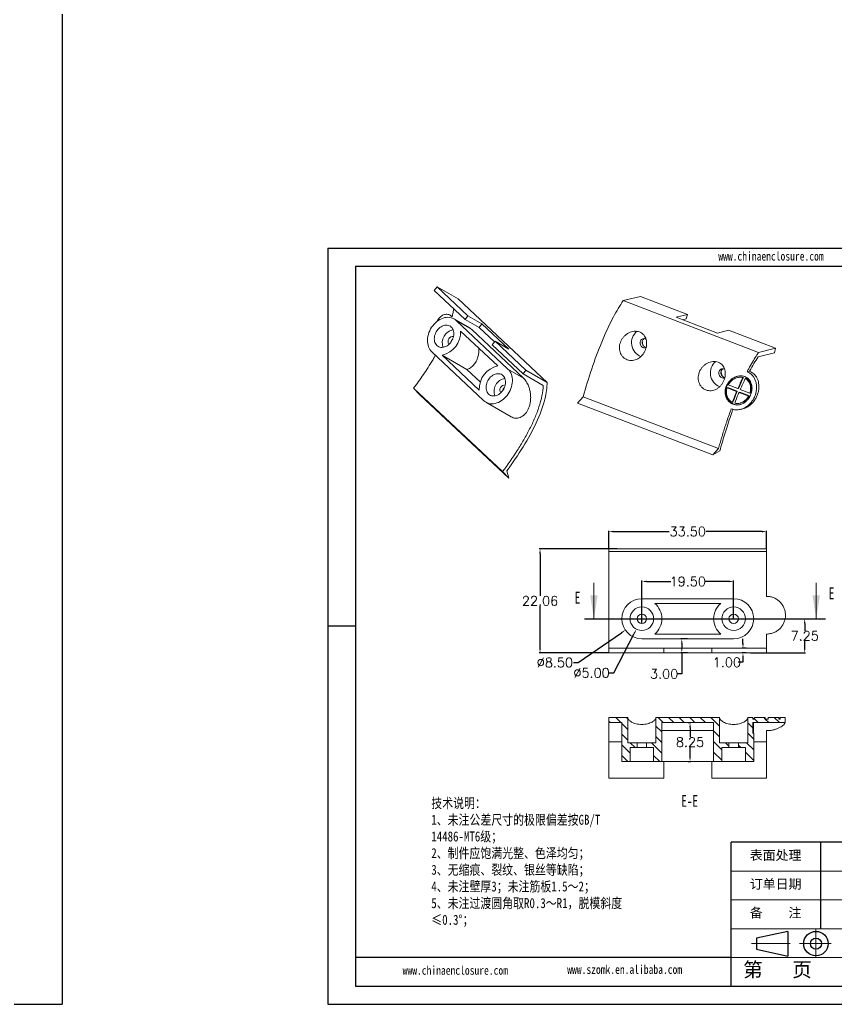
# Model space of a CAD drawing. Header units: inches. Extents: x 1328 to 2850, y 1126 to 1544.
# Drawn here: x 2557.8 to 2731.2, y 1125.7 to 1334.7 of the extents above; entities that cross this region are included whole.
import ezdxf

# ---------------------------------------------------------------- set-up
doc = ezdxf.new("R2010")
doc.units = ezdxf.units.IN
doc.header["$LTSCALE"] = 15
doc.linetypes.add('CENTER2', pattern=[28.575, 19.05, -3.175, 3.175, -3.175])
doc.linetypes.add('PHANTOM', pattern=[12.7, 6.35, -1.27, 1.27, -1.27, 1.27, -1.27])
doc.layers.add('文字', color=81, linetype='Continuous')
for name, color, linetype, lineweight in [('粗实线', 7, 'Continuous', 30), ('细实线', 3, 'Continuous', 9), ('细点划线', 2, 'CENTER2', 9)]:
    doc.layers.add(name, color=color, linetype=linetype, lineweight=lineweight)
doc.styles.add('SLDTEXTSTYLE6', font='TXT', dxfattribs={"width": 0.7})
doc.styles.get("Standard").update_dxf_attribs({"font": 'txt', "bigfont": 'gbcbig.shx'})
doc.styles.add('宋体', font='', dxfattribs={"width": 0.8, "height": 3.5})
doc.styles.get('宋体').set_extended_font_data('SimSun')
doc.dimstyles.new('2.5', dxfattribs={"dimtxt": 2, "dimasz": 1, "dimexe": 0.18, "dimexo": 0.0625, "dimgap": 0.09, "dimtad": 0, "dimtih": 1, "dimtoh": 1, "dimzin": 0, "dimdsep": 46, "dimtxsty": 'Standard', "dimcen": 1, "dimadec": 0, "dimazin": 2, "dimtfac": 1, "dimtofl": 0, "dimtmove": 0, "dimatfit": 3, "dimfxl": 1, "dimtolj": 1, "dimtzin": 0, "dimarcsym": 0})
pattern_1 = [(315, (1479.1846, 3987.9692), (1.122532, 1.122532), [])]

# ---------------------------------------------------------------- blocks, each defined once
blk = doc.blocks.new('*D154')
at = {"color": 0, "lineweight": -2}
for p, q in [((2682.93, 1222.38), (2682.93, 1226.19)), ((2683.93, 1226.01), (2695.76, 1226.01)), ((2715.43, 1226.01), (2703.6, 1226.01)), ((2716.43, 1222.38), (2716.43, 1226.19))]:
    blk.add_line(p, q, dxfattribs=at)
at = {"color": 0}
for points in [[(2683.93, 1226.18), (2683.93, 1225.84), (2682.93, 1226.01)], [(2715.43, 1226.18), (2715.43, 1225.84), (2716.43, 1226.01)]]:
    blk.add_solid(points, dxfattribs=at)
at = {"layer": 'Defpoints', "color": 0}
for p in [(2716.43, 1226.01), (2682.93, 1222.32), (2716.43, 1222.32)]:
    blk.add_point(p, dxfattribs=at)
at = {"color": 0, "insert": (2699.68, 1226.01), "char_height": 2, "attachment_point": 5}
blk.add_mtext('\\A1;33.50', dxfattribs=at)
blk = doc.blocks.new('*D155')
at = {"color": 0, "lineweight": -2}
for p, q in [((2684.7, 1222.32), (2668.13, 1222.32)), ((2668.31, 1221.32), (2668.31, 1212.38)), ((2668.31, 1201.26), (2668.31, 1210.2)), ((2682.87, 1200.26), (2668.13, 1200.26))]:
    blk.add_line(p, q, dxfattribs=at)
at = {"color": 0}
for points in [[(2668.14, 1221.32), (2668.47, 1221.32), (2668.31, 1222.32)], [(2668.14, 1201.26), (2668.47, 1201.26), (2668.31, 1200.26)]]:
    blk.add_solid(points, dxfattribs=at)
at = {"layer": 'Defpoints', "color": 0}
for p in [(2668.31, 1222.32), (2684.76, 1222.32), (2682.93, 1200.26)]:
    blk.add_point(p, dxfattribs=at)
at = {"color": 0, "insert": (2668.31, 1211.29), "char_height": 2, "attachment_point": 5}
blk.add_mtext('\\A1;22.06', dxfattribs=at)
blk = doc.blocks.new('*D160')
at = {"color": 0, "lineweight": -2}
for p, q in [((2689.93, 1207.57), (2689.93, 1215.6)), ((2690.93, 1215.42), (2696.09, 1215.42)), ((2708.43, 1215.42), (2703.27, 1215.42)), ((2709.43, 1207.57), (2709.43, 1215.6))]:
    blk.add_line(p, q, dxfattribs=at)
at = {"color": 0}
for points in [[(2690.93, 1215.59), (2690.93, 1215.26), (2689.93, 1215.42)], [(2708.43, 1215.59), (2708.43, 1215.26), (2709.43, 1215.42)]]:
    blk.add_solid(points, dxfattribs=at)
at = {"layer": 'Defpoints', "color": 0}
for p in [(2709.43, 1215.42), (2689.93, 1207.51), (2709.43, 1207.51)]:
    blk.add_point(p, dxfattribs=at)
at = {"color": 0, "insert": (2699.68, 1215.42), "char_height": 2, "attachment_point": 5}
blk.add_mtext('\\A1;19.50', dxfattribs=at)
blk = doc.blocks.new('*D161')
at = {"color": 0, "lineweight": -2}
for p, q in [((2717.06, 1207.51), (2724.7, 1207.51)), ((2724.52, 1206.51), (2724.52, 1204.97)), ((2724.52, 1201.26), (2724.52, 1202.79)), ((2713.03, 1200.26), (2724.7, 1200.26))]:
    blk.add_line(p, q, dxfattribs=at)
at = {"color": 0}
for points in [[(2724.35, 1206.51), (2724.68, 1206.51), (2724.52, 1207.51)], [(2724.35, 1201.26), (2724.68, 1201.26), (2724.52, 1200.26)]]:
    blk.add_solid(points, dxfattribs=at)
at = {"layer": 'Defpoints', "color": 0}
for p in [(2717, 1207.51), (2724.52, 1207.51), (2712.96, 1200.26)]:
    blk.add_point(p, dxfattribs=at)
at = {"color": 0, "insert": (2724.52, 1203.88), "char_height": 2, "attachment_point": 5}
blk.add_mtext('\\A1;7.25', dxfattribs=at)
blk = doc.blocks.new('*D162')
at = {"color": 0, "lineweight": -2}
for p, q in [((2711.4, 1202.26), (2711.4, 1203.26)), ((2712.08, 1201.26), (2711.22, 1201.26)), ((2712.08, 1200.26), (2711.22, 1200.26)), ((2711.4, 1198.26), (2710.4, 1198.26)), ((2711.4, 1199.26), (2711.4, 1198.26))]:
    blk.add_line(p, q, dxfattribs=at)
at = {"color": 0}
for points in [[(2711.24, 1202.26), (2711.57, 1202.26), (2711.4, 1201.26)], [(2711.24, 1199.26), (2711.57, 1199.26), (2711.4, 1200.26)]]:
    blk.add_solid(points, dxfattribs=at)
at = {"layer": 'Defpoints', "color": 0}
for p in [(2711.4, 1200.26), (2712.15, 1201.26), (2712.15, 1200.26)]:
    blk.add_point(p, dxfattribs=at)
at = {"color": 0, "insert": (2707.98, 1198.26), "char_height": 2, "attachment_point": 5}
blk.add_mtext('\\A1;1.00', dxfattribs=at)
blk = doc.blocks.new('*D167')
at = {"color": 0, "lineweight": -2}
for p, q in [((2689.93, 1206.51), (2689.93, 1208.51)), ((2688.93, 1207.51), (2690.93, 1207.51)), ((2684.01, 1196.02), (2688.33, 1204.4)), ((2683.01, 1196.02), (2684.01, 1196.02))]:
    blk.add_line(p, q, dxfattribs=at)
at = {"color": 0}
blk.add_solid([(2688.18, 1204.47), (2688.47, 1204.32), (2688.78, 1205.28)], dxfattribs=at)
at = {"layer": 'Defpoints', "color": 0}
for p in [(2691.08, 1209.73), (2688.78, 1205.28)]:
    blk.add_point(p, dxfattribs=at)
at = {"color": 0, "insert": (2679.25, 1196.02), "char_height": 2, "attachment_point": 5}
blk.add_mtext('\\A1;∅5.00', dxfattribs=at)
blk = doc.blocks.new('*D168')
at = {"color": 0, "lineweight": -2}
for p, q in [((2689.93, 1206.51), (2689.93, 1208.51)), ((2688.93, 1207.51), (2690.93, 1207.51)), ((2676.39, 1198.21), (2685.6, 1204.53)), ((2675.39, 1198.21), (2676.39, 1198.21))]:
    blk.add_line(p, q, dxfattribs=at)
at = {"color": 0}
blk.add_solid([(2685.51, 1204.67), (2685.7, 1204.4), (2686.43, 1205.1)], dxfattribs=at)
at = {"layer": 'Defpoints', "color": 0}
for p in [(2693.43, 1209.91), (2686.43, 1205.1)]:
    blk.add_point(p, dxfattribs=at)
at = {"color": 0, "insert": (2671.47, 1198.21), "char_height": 2, "attachment_point": 5}
blk.add_mtext('\\A1;∅8.50', dxfattribs=at)
blk = doc.blocks.new('*D169')
at = {"color": 0, "lineweight": -2}
for p, q in [((2699.62, 1203.26), (2698.24, 1203.26)), ((2698.42, 1202.26), (2698.42, 1201.26)), ((2699.62, 1200.26), (2698.24, 1200.26)), ((2698.42, 1200.26), (2698.42, 1195.79)), ((2698.42, 1195.79), (2697.42, 1195.79))]:
    blk.add_line(p, q, dxfattribs=at)
at = {"color": 0}
for points in [[(2698.25, 1202.26), (2698.58, 1202.26), (2698.42, 1203.26)], [(2698.25, 1201.26), (2698.58, 1201.26), (2698.42, 1200.26)]]:
    blk.add_solid(points, dxfattribs=at)
at = {"layer": 'Defpoints', "color": 0}
for p in [(2699.68, 1203.26), (2698.42, 1200.26), (2699.68, 1200.26)]:
    blk.add_point(p, dxfattribs=at)
at = {"color": 0, "insert": (2694.66, 1195.79), "char_height": 2, "attachment_point": 5}
blk.add_mtext('\\A1;3.00', dxfattribs=at)
blk = doc.blocks.new('*D170')
at = {"color": 0, "lineweight": -2}
for p, q in [((2699.74, 1185.45), (2700.34, 1185.45)), ((2700.16, 1184.45), (2700.16, 1182.41)), ((2700.16, 1178.19), (2700.16, 1180.23)), ((2699.74, 1177.19), (2700.34, 1177.19))]:
    blk.add_line(p, q, dxfattribs=at)
at = {"color": 0}
for points in [[(2700, 1184.45), (2700.33, 1184.45), (2700.16, 1185.45)], [(2700, 1178.19), (2700.33, 1178.19), (2700.16, 1177.19)]]:
    blk.add_solid(points, dxfattribs=at)
at = {"layer": 'Defpoints', "color": 0}
for p in [(2699.68, 1185.45), (2699.68, 1177.19), (2700.16, 1177.19)]:
    blk.add_point(p, dxfattribs=at)
at = {"color": 0, "insert": (2700.16, 1181.32), "char_height": 2, "attachment_point": 5}
blk.add_mtext('\\A1;8.25', dxfattribs=at)

msp = doc.modelspace()

# ---------------------------------------------------------------- hatches: boundary and pattern name
at = {"linetype": 'Continuous', "lineweight": 0}
h = msp.add_hatch(dxfattribs=at)
h.set_pattern_fill('ANSI31', color=4, scale=0.5, angle=-90, style=0)
h.set_pattern_definition(pattern_1)
edge = h.paths.add_edge_path(flags=0)
edge.add_line((2682.93, 1186.529), (2682.93, 1185.445))
edge.add_line((2682.93, 1185.445), (2685.68, 1185.445))
edge.add_line((2685.68, 1185.445), (2685.68, 1177.192))
edge.add_line((2685.68, 1177.192), (2687.43, 1177.192))
edge.add_line((2687.43, 1177.192), (2687.43, 1180.192))
edge.add_line((2687.43, 1180.192), (2688.93, 1180.192))
edge.add_line((2688.93, 1180.192), (2688.93, 1181.192))
edge.add_line((2688.93, 1181.192), (2686.93, 1181.192))
edge.add_line((2686.93, 1181.192), (2686.93, 1186.529))
edge.add_line((2686.93, 1186.529), (2682.93, 1186.529))
h = msp.add_hatch(dxfattribs=at)
h.set_pattern_fill('ANSI31', color=4, scale=0.5, angle=-90, style=0)
h.set_pattern_definition(pattern_1)
h.paths.add_polyline_path([(2692.43, 1177.192), (2694.18, 1177.192), (2694.18, 1185.445), (2705.18, 1185.445), (2705.18, 1177.192), (2706.93, 1177.192), (2706.93, 1180.192), (2708.43, 1180.192), (2708.43, 1181.192), (2706.43, 1181.192), (2706.43, 1186.529), (2692.93, 1186.529), (2692.93, 1181.192), (2690.93, 1181.192), (2690.93, 1180.192), (2692.43, 1180.192)], flags=0)
h = msp.add_hatch(dxfattribs=at)
h.set_pattern_fill('ANSI31', color=4, scale=0.5, angle=-90, style=0)
h.set_pattern_definition(pattern_1)
h.paths.add_polyline_path([(2711.93, 1177.192), (2713.68, 1177.192), (2713.68, 1183.192), (2713.525, 1183.192), (2713.525, 1185.445), (2720.359, 1185.445), (2720.359, 1186.529), (2719.335, 1186.529), (2719.335, 1186.204), (2719.024, 1186.204), (2719.024, 1186.529), (2716.731, 1186.529), (2716.731, 1186.204), (2716.129, 1186.204), (2716.129, 1186.529), (2713.836, 1186.529), (2713.836, 1186.204), (2713.525, 1186.204), (2713.525, 1186.529), (2712.43, 1186.529), (2712.43, 1181.192), (2710.43, 1181.192), (2710.43, 1180.192), (2711.93, 1180.192)], flags=0)

# ---------------------------------------------------------------- linework, layer by layer
for p, q in [((2566.832, 1543.694), (2566.832, 1125.657)), ((2623.252, 1286.183), (2850.282, 1286.183)), ((2623.252, 1286.183), (2623.252, 1125.657)), ((2629.127, 1282.361), (2846.46, 1282.361)), ((2629.127, 1282.361), (2629.127, 1129.479)), ((2629.127, 1205.92), (2623.252, 1205.92)), ((2623.252, 1199.974), (2623.252, 1125.657)), ((2754.731, 1160.055), (2708.866, 1160.055)), ((2708.866, 1129.479), (2708.866, 1160.055)), ((2727.977, 1141.709), (2727.977, 1160.055)), ((2708.866, 1135.594), (2629.127, 1135.594)), ((2629.127, 1129.479), (2846.46, 1129.479)), ((1975.607, 1125.657), (2566.832, 1125.657)), ((2623.252, 1125.657), (2850.282, 1125.657)), ((2623.252, 1125.657), (2728.359, 1125.657))]:
    msp.add_line(p, q)
at = {"color": 7, "linetype": 'Continuous', "lineweight": 15}
for p, q in [((2645.832, 1277.21), (2646.44, 1277.996)), ((2652.396, 1271.05), (2645.832, 1277.21)), ((2653.004, 1271.836), (2646.44, 1277.996)), ((2650.938, 1275.405), (2646.44, 1277.996)), ((2669.813, 1257.691), (2650.938, 1275.405)), ((2689.613, 1275.929), (2685.983, 1275.036)), ((2685.983, 1275.036), (2714.714, 1264.03)), ((2689.613, 1275.929), (2699.604, 1272.102)), ((2649.643, 1271.68), (2649.216, 1271.926)), ((2653.366, 1269.246), (2650.051, 1271.156)), ((2652.396, 1271.05), (2653.004, 1271.836)), ((2655.358, 1269.344), (2652.396, 1271.05)), ((2655.966, 1270.129), (2653.004, 1271.836)), ((2699.604, 1272.102), (2697.214, 1271.513)), ((2697.214, 1271.513), (2705.962, 1268.162)), ((2699.357, 1271.164), (2698.608, 1270.979)), ((2699.604, 1272.102), (2699.357, 1271.164)), ((2661.502, 1260.501), (2650.515, 1270.811)), ((2653.8, 1268.919), (2650.515, 1270.811)), ((2664.787, 1258.608), (2653.8, 1268.919)), ((2655.358, 1269.344), (2655.966, 1270.129)), ((2658.624, 1266.278), (2655.358, 1269.344)), ((2661.713, 1264.736), (2655.966, 1270.129)), ((2705.962, 1268.162), (2708.352, 1268.75)), ((2708.352, 1268.75), (2718.344, 1264.923)), ((2659.35, 1261.163), (2651.45, 1268.578)), ((2658.751, 1266.442), (2658.143, 1265.657)), ((2664.707, 1259.497), (2658.143, 1265.657)), ((2665.315, 1260.282), (2658.751, 1266.442)), ((2658.751, 1266.442), (2661.713, 1264.736)), ((2714.714, 1264.03), (2718.344, 1264.923)), ((2718.097, 1263.985), (2718.344, 1264.923)), ((2645.343, 1264.136), (2656.33, 1253.825)), ((2647.495, 1263.473), (2655.395, 1256.059)), ((2652.753, 1260.444), (2647.495, 1263.473)), ((2718.097, 1263.985), (2714.647, 1263.136)), ((2652.753, 1260.444), (2655.636, 1257.738)), ((2664.787, 1258.608), (2661.502, 1260.501)), ((2664.707, 1259.497), (2665.315, 1260.282)), ((2668.982, 1257.034), (2664.707, 1259.497)), ((2665.315, 1260.282), (2669.813, 1257.691)), ((2710.394, 1258.73), (2710.244, 1258.693)), ((2711.532, 1258.746), (2711.38, 1258.708)), ((2712.048, 1258.548), (2711.896, 1258.511)), ((2712.289, 1259.925), (2712.819, 1260.055)), ((2641.462, 1256.443), (2660.337, 1238.729)), ((2641.462, 1256.443), (2642.798, 1255.033)), ((2708.164, 1256.585), (2708.02, 1256.55)), ((2708.02, 1256.55), (2710.063, 1255.767)), ((2710.207, 1255.802), (2708.164, 1256.585)), ((2710.314, 1256.356), (2708.271, 1257.139)), ((2710.459, 1256.392), (2710.314, 1256.356)), ((2661.673, 1237.32), (2642.798, 1255.033)), ((2677.468, 1254.619), (2676.268, 1253.293)), ((2677.468, 1254.619), (2706.2, 1243.613)), ((2710.207, 1255.802), (2710.063, 1255.767)), ((2710.723, 1255.605), (2710.579, 1255.569)), ((2710.579, 1255.569), (2712.622, 1254.786)), ((2712.766, 1254.822), (2710.723, 1255.605)), ((2712.873, 1255.376), (2710.83, 1256.158)), ((2712.766, 1254.822), (2712.622, 1254.786)), ((2713.018, 1255.412), (2712.873, 1255.376)), ((2656.795, 1253.48), (2662.197, 1250.368)), ((2676.268, 1253.293), (2704.999, 1242.287)), ((2709.272, 1253.482), (2709.132, 1253.448)), ((2710.748, 1253.256), (2710.889, 1253.291)), ((2710.923, 1251.96), (2711.389, 1252.075)), ((2706.2, 1243.613), (2704.999, 1242.287)), ((2706.493, 1243.148), (2704.999, 1242.287)), ((2661.673, 1237.32), (2660.337, 1238.729)), ((2661.259, 1238.892), (2661.673, 1237.32)), ((2682.93, 1222.319), (2716.43, 1222.319)), ((2682.93, 1222.319), (2682.93, 1221.756)), ((2716.43, 1221.756), (2682.93, 1221.756)), ((2716.43, 1221.756), (2716.43, 1222.319)), ((2709.43, 1211.756), (2689.93, 1211.756)), ((2706.691, 1210.756), (2692.669, 1210.756)), ((2692.669, 1204.256), (2706.691, 1204.256)), ((2689.93, 1203.256), (2709.43, 1203.256)), ((2682.93, 1201.256), (2694.58, 1201.256)), ((2682.93, 1201.256), (2682.93, 1200.256)), ((2682.93, 1200.256), (2694.58, 1200.256)), ((2694.58, 1200.256), (2694.58, 1201.256)), ((2694.58, 1201.256), (2704.78, 1201.256)), ((2694.58, 1200.256), (2704.78, 1200.256)), ((2704.78, 1201.256), (2704.78, 1200.256)), ((2704.78, 1201.256), (2716.43, 1201.256)), ((2704.78, 1200.256), (2716.43, 1200.256)), ((2716.43, 1201.256), (2716.43, 1200.256)), ((2682.93, 1185.445), (2682.93, 1186.529)), ((2682.93, 1186.529), (2686.93, 1186.529)), ((2682.93, 1185.445), (2685.68, 1185.445)), ((2685.68, 1177.192), (2685.68, 1185.445)), ((2686.93, 1181.192), (2686.93, 1186.529)), ((2692.93, 1186.529), (2692.93, 1181.192)), ((2692.93, 1186.529), (2706.43, 1186.529)), ((2694.18, 1177.192), (2694.18, 1185.445)), ((2694.18, 1185.445), (2705.18, 1185.445)), ((2705.18, 1185.445), (2705.18, 1177.192)), ((2706.43, 1181.192), (2706.43, 1186.529)), ((2712.43, 1186.529), (2712.43, 1181.192)), ((2712.43, 1186.529), (2713.525, 1186.529)), ((2713.525, 1186.529), (2713.525, 1186.204)), ((2713.836, 1186.204), (2713.525, 1186.204)), ((2713.525, 1185.445), (2720.359, 1185.445)), ((2713.525, 1185.445), (2713.525, 1183.192)), ((2713.661, 1185.269), (2713.661, 1183.192)), ((2713.836, 1186.529), (2716.129, 1186.529)), ((2713.836, 1186.529), (2713.836, 1186.204)), ((2716.129, 1186.204), (2716.129, 1186.529)), ((2716.731, 1186.204), (2716.129, 1186.204)), ((2716.731, 1186.529), (2716.731, 1186.204)), ((2716.731, 1186.529), (2719.024, 1186.529)), ((2719.024, 1186.204), (2719.024, 1186.529)), ((2719.335, 1186.204), (2719.024, 1186.204)), ((2719.335, 1186.204), (2719.335, 1186.529)), ((2719.335, 1186.529), (2720.359, 1186.529)), ((2720.359, 1185.445), (2720.359, 1186.529)), ((2694.18, 1183.752), (2705.18, 1183.752)), ((2713.68, 1183.192), (2713.525, 1183.192)), ((2713.68, 1183.192), (2713.68, 1177.192)), ((2685.68, 1181.342), (2682.93, 1181.342)), ((2682.93, 1181.342), (2682.93, 1173.692)), ((2688.93, 1181.192), (2686.93, 1181.192)), ((2688.93, 1180.192), (2688.93, 1181.192)), ((2690.93, 1181.192), (2688.93, 1181.192)), ((2690.93, 1181.192), (2690.93, 1180.192)), ((2692.93, 1181.192), (2690.93, 1181.192)), ((2708.43, 1181.192), (2706.43, 1181.192)), ((2708.43, 1180.192), (2708.43, 1181.192)), ((2710.43, 1181.192), (2708.43, 1181.192)), ((2710.43, 1181.192), (2710.43, 1180.192)), ((2712.43, 1181.192), (2710.43, 1181.192)), ((2716.43, 1181.342), (2713.68, 1181.342)), ((2716.43, 1173.692), (2716.43, 1181.342)), ((2688.93, 1180.192), (2687.43, 1180.192)), ((2687.43, 1177.192), (2687.43, 1180.192)), ((2688.93, 1180.192), (2690.93, 1180.192)), ((2692.43, 1180.192), (2690.93, 1180.192)), ((2692.43, 1180.192), (2692.43, 1177.192)), ((2708.43, 1180.192), (2706.93, 1180.192)), ((2706.93, 1177.192), (2706.93, 1180.192)), ((2708.43, 1180.192), (2710.43, 1180.192)), ((2711.93, 1180.192), (2710.43, 1180.192)), ((2711.93, 1180.192), (2711.93, 1177.192)), ((2687.43, 1177.192), (2685.68, 1177.192)), ((2687.43, 1177.192), (2692.43, 1177.192)), ((2694.18, 1177.192), (2692.43, 1177.192)), ((2694.18, 1177.192), (2705.18, 1177.192)), ((2694.58, 1173.692), (2694.58, 1177.192)), ((2704.78, 1177.192), (2704.78, 1173.692)), ((2706.93, 1177.192), (2705.18, 1177.192)), ((2706.93, 1177.192), (2711.93, 1177.192)), ((2713.68, 1177.192), (2711.93, 1177.192)), ((2682.93, 1173.692), (2694.58, 1173.692)), ((2704.78, 1173.692), (2716.43, 1173.692))]:
    msp.add_line(p, q, dxfattribs=at)
at = {"color": 7, "linetype": 'Continuous', "lineweight": 0}
for p, q in [((2679.754, 1215.106), (2679.754, 1207.506)), ((2726.96, 1215.106), (2726.96, 1207.506))]:
    msp.add_line(p, q, dxfattribs=at)
at = {"color": 1, "linetype": 'PHANTOM', "lineweight": 30}
msp.add_line((2677.754, 1207.506), (2728.96, 1207.506), dxfattribs=at)
at = {"color": 7, "linetype": 'Continuous', "lineweight": 15, "flags": 128}
for points in [[(2650.515, 1270.811), (2650.268, 1271.016), (2649.998, 1271.186), (2649.709, 1271.32), (2649.402, 1271.417), (2649.081, 1271.477), (2648.749, 1271.497), (2648.409, 1271.479), (2648.064, 1271.423), (2647.719, 1271.328), (2647.375, 1271.197), (2647.036, 1271.029), (2646.706, 1270.827), (2646.388, 1270.593), (2646.085, 1270.329), (2645.799, 1270.037), (2645.534, 1269.721), (2645.293, 1269.383), (2645.076, 1269.027), (2644.887, 1268.655), (2644.727, 1268.273), (2644.598, 1267.882), (2644.501, 1267.488), (2644.437, 1267.094), (2644.407, 1266.703), (2644.411, 1266.319), (2644.449, 1265.947), (2644.52, 1265.59), (2644.624, 1265.25), (2644.759, 1264.932), (2644.926, 1264.639), (2645.121, 1264.372), (2645.343, 1264.136)], [(2649.45, 1269.437), (2649.262, 1269.587), (2649.052, 1269.704), (2648.825, 1269.786), (2648.583, 1269.831), (2648.332, 1269.839), (2648.074, 1269.81), (2647.813, 1269.744), (2647.555, 1269.642), (2647.302, 1269.506), (2647.059, 1269.338), (2646.83, 1269.14), (2646.619, 1268.916), (2646.428, 1268.67), (2646.26, 1268.404), (2646.119, 1268.124), (2646.007, 1267.834), (2645.925, 1267.538), (2645.874, 1267.241), (2645.856, 1266.947), (2645.87, 1266.662), (2645.917, 1266.39), (2645.996, 1266.135), (2646.105, 1265.901), (2646.243, 1265.692), (2646.408, 1265.51), (2646.596, 1265.36), (2646.806, 1265.243), (2647.033, 1265.162), (2647.275, 1265.116), (2647.526, 1265.108), (2647.784, 1265.138), (2648.045, 1265.204), (2648.303, 1265.306), (2648.556, 1265.442), (2648.799, 1265.61), (2649.028, 1265.807), (2649.239, 1266.031), (2649.43, 1266.278), (2649.598, 1266.543), (2649.739, 1266.823), (2649.851, 1267.114), (2649.933, 1267.41), (2649.984, 1267.707), (2650.002, 1268), (2649.988, 1268.285), (2649.941, 1268.557), (2649.862, 1268.813), (2649.753, 1269.047), (2649.615, 1269.256), (2649.45, 1269.437)], [(2690.799, 1266.884), (2690.689, 1266.935), (2690.512, 1266.982), (2690.331, 1266.988), (2690.155, 1266.954), (2689.991, 1266.881), (2689.845, 1266.772), (2689.724, 1266.631), (2689.632, 1266.464), (2689.573, 1266.277), (2689.55, 1266.08), (2689.564, 1265.879), (2689.613, 1265.683), (2689.696, 1265.499), (2689.81, 1265.336), (2689.95, 1265.2), (2690.11, 1265.097), (2690.283, 1265.03), (2690.463, 1265.004), (2690.643, 1265.017), (2690.814, 1265.071), (2690.829, 1265.078)], [(2656.33, 1253.825), (2656.577, 1253.621), (2656.847, 1253.451), (2657.137, 1253.317), (2657.443, 1253.219), (2657.764, 1253.16), (2658.096, 1253.139), (2658.436, 1253.157), (2658.781, 1253.214), (2659.127, 1253.308), (2659.47, 1253.44), (2659.809, 1253.608), (2660.139, 1253.809), (2660.457, 1254.043), (2660.76, 1254.308), (2661.046, 1254.599), (2661.311, 1254.916), (2661.553, 1255.254), (2661.769, 1255.61), (2661.958, 1255.981), (2662.118, 1256.364), (2662.247, 1256.754), (2662.344, 1257.149), (2662.408, 1257.543), (2662.438, 1257.934), (2662.434, 1258.317), (2662.397, 1258.69), (2662.325, 1259.047), (2662.221, 1259.386), (2662.086, 1259.704), (2661.919, 1259.998), (2661.724, 1260.264), (2661.502, 1260.501)], [(2707.523, 1260.478), (2707.414, 1260.528), (2707.236, 1260.575), (2707.055, 1260.582), (2706.879, 1260.548), (2706.715, 1260.475), (2706.569, 1260.365), (2706.448, 1260.224), (2706.356, 1260.057), (2706.298, 1259.871), (2706.274, 1259.673), (2706.288, 1259.472), (2706.337, 1259.276), (2706.42, 1259.093), (2706.534, 1258.93), (2706.674, 1258.794), (2706.834, 1258.69), (2707.008, 1258.624), (2707.188, 1258.597), (2707.367, 1258.611), (2707.538, 1258.665), (2707.553, 1258.672)], [(2660.437, 1259.126), (2660.249, 1259.276), (2660.039, 1259.393), (2659.812, 1259.475), (2659.57, 1259.52), (2659.319, 1259.528), (2659.061, 1259.499), (2658.8, 1259.433), (2658.542, 1259.331), (2658.289, 1259.195), (2658.046, 1259.027), (2657.817, 1258.829), (2657.606, 1258.605), (2657.415, 1258.359), (2657.247, 1258.093), (2657.106, 1257.813), (2656.994, 1257.523), (2656.912, 1257.227), (2656.861, 1256.93), (2656.843, 1256.637), (2656.857, 1256.351), (2656.904, 1256.079), (2656.983, 1255.824), (2657.092, 1255.59), (2657.23, 1255.381), (2657.395, 1255.199), (2657.583, 1255.049), (2657.793, 1254.932), (2658.02, 1254.851), (2658.262, 1254.805), (2658.513, 1254.797), (2658.771, 1254.827), (2659.032, 1254.893), (2659.29, 1254.995), (2659.543, 1255.131), (2659.786, 1255.299), (2660.015, 1255.496), (2660.226, 1255.72), (2660.417, 1255.967), (2660.585, 1256.232), (2660.726, 1256.512), (2660.838, 1256.803), (2660.92, 1257.099), (2660.971, 1257.396), (2660.989, 1257.689), (2660.975, 1257.974), (2660.928, 1258.246), (2660.849, 1258.502), (2660.74, 1258.736), (2660.602, 1258.945), (2660.437, 1259.126)]]:
    msp.add_lwpolyline(points, dxfattribs=at)
at = {"color": 7, "linetype": 'Continuous', "lineweight": 15}
for centre, radius in [((2689.93, 1207.506), 2.5), ((2689.93, 1207.506), 1), ((2709.43, 1207.506), 2.5), ((2709.43, 1207.506), 1)]:
    msp.add_circle(centre, radius, dxfattribs=at)
for centre, radius, start, end in [((2650.419, 1266.04), 2.877, 101.53056, 198.57869), ((2646.457, 1268.362), 4.998, 281.98614, 2.47885), ((2649.846, 1266.369), 1.073, 84.98905, 215.1202), ((2650.607, 1265.931), 1.275, 131.11476, 168.99449), ((2690.897, 1266.095), 3.147, 129.51377, 248.36412), ((2691.028, 1266.139), 1.035, 124.76187, 259.28008), ((2692.831, 1266.584), 2.816, 184.17867, 203.46604), ((2660.388, 1256.275), 4.998, 101.98614, 182.47885), ((2707.621, 1259.689), 3.147, 129.51377, 248.36412), ((2707.752, 1259.732), 1.035, 124.76187, 259.28008), ((2661.406, 1255.729), 2.877, 101.53056, 198.57869), ((2709.555, 1260.178), 2.816, 184.17867, 203.46604), ((2660.833, 1256.058), 1.073, 84.98905, 215.1202), ((2661.594, 1255.62), 1.275, 131.11476, 168.99449), ((2689.93, 1207.506), 4.25, 90, 270), ((2689.93, 1207.506), 4.25, 310.11917, 49.88083), ((2709.43, 1207.506), 4.25, 130.11917, 229.88083), ((2709.43, 1207.506), 4.25, 270, 90)]:
    msp.add_arc(centre, radius, start, end, dxfattribs=at)
for points, knots in [([(2685.983, 1275.036), (2685.267, 1274.008), (2684.568, 1272.841), (2683.024, 1269.939), (2682.192, 1268.137), (2679.904, 1262.593), (2678.567, 1258.575), (2677.468, 1254.619)], [0.05557395, 0.05557395, 0.05557395, 0.05557395, 0.25, 0.25, 0.5, 0.5, 0.97758106, 0.97758106, 0.97758106, 0.97758106]), ([(2649.628, 1271.616), (2649.703, 1271.922), (2649.844, 1272.498), (2649.933, 1273.06), (2649.974, 1273.323)], [0, 0, 0, 0, 0.5332773, 1, 1, 1, 1]), ([(2649.628, 1271.616), (2649.512, 1271.713), (2649.28, 1271.909), (2648.913, 1272.081), (2648.546, 1272.159), (2648.173, 1272.142), (2647.8, 1272.028), (2647.414, 1271.811), (2647.033, 1271.482), (2646.672, 1271.067), (2646.468, 1270.724), (2646.371, 1270.562)], [0, 0, 0, 0, 0.1034607, 0.2069583, 0.3100159, 0.4131311, 0.5239757, 0.6348631, 0.7612166, 0.887583, 1, 1, 1, 1]), ([(2653.8, 1268.919), (2653.682, 1269.026), (2653.538, 1269.157), (2653.39, 1269.227), (2653.362, 1269.239)], [0, 0, 0, 0, 0.8155473, 1, 1, 1, 1]), ([(2689.434, 1268.38), (2689.257, 1268.448), (2689.072, 1268.494), (2688.69, 1268.542), (2688.49, 1268.544), (2687.901, 1268.488), (2687.506, 1268.367), (2686.964, 1268.089), (2686.789, 1267.978), (2686.462, 1267.733), (2686.31, 1267.597), (2686.027, 1267.3), (2685.897, 1267.139), (2685.669, 1266.802), (2685.569, 1266.625), (2685.4, 1266.254), (2685.331, 1266.061), (2685.23, 1265.671), (2685.197, 1265.474), (2685.167, 1265.073), (2685.171, 1264.872), (2685.216, 1264.48), (2685.258, 1264.289), (2685.38, 1263.914), (2685.459, 1263.736), (2685.651, 1263.405), (2685.766, 1263.249), (2686.024, 1262.968), (2686.167, 1262.845), (2686.478, 1262.632), (2686.648, 1262.543), (2686.998, 1262.409), (2687.18, 1262.362), (2687.558, 1262.31), (2687.748, 1262.306), (2688.129, 1262.34), (2688.322, 1262.379), (2688.694, 1262.495), (2688.875, 1262.572), (2689.225, 1262.764), (2689.393, 1262.878), (2689.706, 1263.134), (2689.852, 1263.277), (2690.121, 1263.587), (2690.242, 1263.752), (2690.457, 1264.099), (2690.552, 1264.283), (2690.71, 1264.658), (2690.773, 1264.849), (2690.871, 1265.237), (2690.905, 1265.436), (2690.939, 1265.826), (2690.941, 1266.019), (2690.91, 1266.402), (2690.878, 1266.591), (2690.781, 1266.951), (2690.715, 1267.123), (2690.549, 1267.451), (2690.446, 1267.606), (2690.212, 1267.883), (2690.079, 1268.007), (2689.777, 1268.223), (2689.612, 1268.312), (2689.434, 1268.38)], [0, 0, 0, 0, 0.03125, 0.03125, 0.0625, 0.0625, 0.125, 0.125, 0.15625, 0.15625, 0.1875, 0.1875, 0.21875, 0.21875, 0.25, 0.25, 0.28125, 0.28125, 0.3125, 0.3125, 0.34375, 0.34375, 0.375, 0.375, 0.40625, 0.40625, 0.4375, 0.4375, 0.46875, 0.46875, 0.5, 0.5, 0.53125, 0.53125, 0.5625, 0.5625, 0.59375, 0.59375, 0.625, 0.625, 0.65625, 0.65625, 0.6875, 0.6875, 0.71875, 0.71875, 0.75, 0.75, 0.78125, 0.78125, 0.8125, 0.8125, 0.84375, 0.84375, 0.875, 0.875, 0.90625, 0.90625, 0.9375, 0.9375, 0.96875, 0.96875, 1, 1, 1, 1]), ([(2655.323, 1264.943), (2655.327, 1264.888), (2655.353, 1264.549), (2655.296, 1263.935), (2655.162, 1263.215), (2654.965, 1262.619), (2654.748, 1262.138), (2654.49, 1261.707), (2654.197, 1261.333), (2653.877, 1261.017), (2653.526, 1260.757), (2653.15, 1260.556), (2652.885, 1260.481), (2652.753, 1260.444)], [0, 0, 0, 0, 0.0261265, 0.15946304, 0.29278154, 0.38369188, 0.47491078, 0.56578167, 0.65156012, 0.73764305, 0.82338811, 0.9116981, 1, 1, 1, 1]), ([(2641.462, 1256.443), (2641.819, 1256.923), (2642.533, 1257.883), (2643.552, 1259.344), (2644.579, 1260.9), (2645.432, 1262.263), (2645.927, 1263.141), (2646.092, 1263.433)], [0, 0, 0, 0, 0.2115151, 0.4226774, 0.632701, 0.8777445, 1, 1, 1, 1]), ([(2714.211, 1263.281), (2713.671, 1262.447), (2713.141, 1261.536), (2712.512, 1260.354), (2712.4, 1260.141), (2712.289, 1259.925)], [0.10137089, 0.10137089, 0.10137089, 0.10137089, 0.25, 0.25, 0.28226687, 0.28226687, 0.28226687, 0.28226687]), ([(2714.714, 1264.03), (2714.658, 1263.949), (2714.546, 1263.787), (2714.378, 1263.537), (2714.267, 1263.367), (2714.211, 1263.281)], [0, 0, 0, 0, 0.3312233, 0.6645027, 1, 1, 1, 1]), ([(2706.158, 1261.974), (2705.981, 1262.042), (2705.796, 1262.087), (2705.414, 1262.135), (2705.215, 1262.137), (2704.625, 1262.081), (2704.23, 1261.96), (2703.688, 1261.682), (2703.513, 1261.572), (2703.186, 1261.326), (2703.034, 1261.191), (2702.752, 1260.894), (2702.622, 1260.732), (2702.393, 1260.395), (2702.294, 1260.219), (2702.124, 1259.848), (2702.055, 1259.654), (2701.954, 1259.265), (2701.921, 1259.067), (2701.891, 1258.667), (2701.895, 1258.465), (2701.94, 1258.074), (2701.982, 1257.882), (2702.104, 1257.508), (2702.183, 1257.33), (2702.375, 1256.998), (2702.49, 1256.842), (2702.749, 1256.561), (2702.891, 1256.438), (2703.202, 1256.226), (2703.372, 1256.137), (2703.722, 1256.002), (2703.904, 1255.955), (2704.282, 1255.904), (2704.472, 1255.9), (2704.853, 1255.934), (2705.046, 1255.972), (2705.419, 1256.089), (2705.599, 1256.166), (2705.95, 1256.358), (2706.118, 1256.472), (2706.43, 1256.727), (2706.576, 1256.87), (2706.846, 1257.18), (2706.966, 1257.345), (2707.181, 1257.692), (2707.276, 1257.877), (2707.434, 1258.251), (2707.498, 1258.442), (2707.595, 1258.831), (2707.629, 1259.029), (2707.663, 1259.42), (2707.665, 1259.613), (2707.635, 1259.995), (2707.602, 1260.185), (2707.505, 1260.544), (2707.44, 1260.717), (2707.273, 1261.045), (2707.171, 1261.2), (2706.936, 1261.477), (2706.803, 1261.601), (2706.501, 1261.817), (2706.336, 1261.906), (2706.158, 1261.974)], [0, 0, 0, 0, 0.03125, 0.03125, 0.0625, 0.0625, 0.125, 0.125, 0.15625, 0.15625, 0.1875, 0.1875, 0.21875, 0.21875, 0.25, 0.25, 0.28125, 0.28125, 0.3125, 0.3125, 0.34375, 0.34375, 0.375, 0.375, 0.40625, 0.40625, 0.4375, 0.4375, 0.46875, 0.46875, 0.5, 0.5, 0.53125, 0.53125, 0.5625, 0.5625, 0.59375, 0.59375, 0.625, 0.625, 0.65625, 0.65625, 0.6875, 0.6875, 0.71875, 0.71875, 0.75, 0.75, 0.78125, 0.78125, 0.8125, 0.8125, 0.84375, 0.84375, 0.875, 0.875, 0.90625, 0.90625, 0.9375, 0.9375, 0.96875, 0.96875, 1, 1, 1, 1]), ([(2662.199, 1250.373), (2662.337, 1250.301), (2662.623, 1250.154), (2663.098, 1250.067), (2663.593, 1250.085), (2664.089, 1250.222), (2664.565, 1250.471), (2665.011, 1250.83), (2665.413, 1251.293), (2665.757, 1251.853), (2666.032, 1252.503), (2666.225, 1253.232), (2666.326, 1254.029), (2666.325, 1254.873), (2666.234, 1255.588), (2666.108, 1256.151), (2665.989, 1256.564), (2665.843, 1256.968), (2665.65, 1257.408), (2665.399, 1257.865), (2665.144, 1258.222), (2664.936, 1258.463), (2664.837, 1258.56), (2664.787, 1258.608)], [0, 0, 0, 0, 0.0481259, 0.0999278, 0.1532075, 0.2054996, 0.2592282, 0.3130534, 0.3683002, 0.4248411, 0.4828249, 0.5432364, 0.6051966, 0.6694539, 0.7355443, 0.76778, 0.8000118, 0.8334562, 0.8668934, 0.912788, 0.9599473, 0.9799145, 1, 1, 1, 1]), ([(2709.272, 1253.042), (2709.096, 1253.11), (2708.931, 1253.196), (2708.621, 1253.405), (2708.475, 1253.53), (2708.216, 1253.807), (2708.102, 1253.959), (2707.905, 1254.29), (2707.823, 1254.469), (2707.697, 1254.837), (2707.652, 1255.03), (2707.601, 1255.424), (2707.594, 1255.622), (2707.617, 1256.02), (2707.648, 1256.222), (2707.744, 1256.613), (2707.809, 1256.804), (2707.973, 1257.176), (2708.071, 1257.356), (2708.295, 1257.693), (2708.421, 1257.852), (2708.7, 1258.151), (2708.852, 1258.288), (2709.172, 1258.531), (2709.342, 1258.639), (2709.883, 1258.918), (2710.264, 1259.035), (2710.853, 1259.089), (2711.046, 1259.087), (2711.423, 1259.039), (2711.61, 1258.993), (2711.96, 1258.86), (2712.123, 1258.774), (2712.425, 1258.562), (2712.562, 1258.438), (2712.802, 1258.163), (2712.907, 1258.009), (2713.08, 1257.682), (2713.149, 1257.51), (2713.255, 1257.147), (2713.29, 1256.958), (2713.327, 1256.576), (2713.329, 1256.381), (2713.299, 1255.986), (2713.269, 1255.791), (2713.176, 1255.403), (2713.114, 1255.209), (2712.96, 1254.833), (2712.869, 1254.652), (2712.658, 1254.306), (2712.537, 1254.139), (2712.273, 1253.832), (2712.13, 1253.691), (2711.821, 1253.438), (2711.654, 1253.324), (2711.309, 1253.135), (2711.131, 1253.059), (2710.762, 1252.944), (2710.571, 1252.906), (2710.006, 1252.856), (2709.625, 1252.907), (2709.272, 1253.042)], [0, 0, 0, 0, 0.03125, 0.03125, 0.0625, 0.0625, 0.09375, 0.09375, 0.125, 0.125, 0.15625, 0.15625, 0.1875, 0.1875, 0.21875, 0.21875, 0.25, 0.25, 0.28125, 0.28125, 0.3125, 0.3125, 0.34375, 0.34375, 0.375, 0.375, 0.4375, 0.4375, 0.46875, 0.46875, 0.5, 0.5, 0.53125, 0.53125, 0.5625, 0.5625, 0.59375, 0.59375, 0.625, 0.625, 0.65625, 0.65625, 0.6875, 0.6875, 0.71875, 0.71875, 0.75, 0.75, 0.78125, 0.78125, 0.8125, 0.8125, 0.84375, 0.84375, 0.875, 0.875, 0.90625, 0.90625, 0.9375, 0.9375, 1, 1, 1, 1]), ([(2709.412, 1253.077), (2709.277, 1253.137), (2709.001, 1253.26), (2708.639, 1253.535), (2708.323, 1253.872), (2708.071, 1254.262), (2707.883, 1254.7), (2707.768, 1255.171), (2707.729, 1255.668), (2707.77, 1256.179), (2707.894, 1256.693), (2708.101, 1257.196), (2708.391, 1257.676), (2708.759, 1258.113), (2709.2, 1258.496), (2709.692, 1258.792), (2710.096, 1258.972), (2710.328, 1259.015), (2710.381, 1259.025)], [0, 0, 0, 0, 0.0598504, 0.1214541, 0.1813, 0.2428455, 0.3034108, 0.365628, 0.4281846, 0.4923993, 0.5579532, 0.6252257, 0.6942449, 0.7651368, 0.8363946, 0.9098042, 0.9793056, 1, 1, 1, 1]), ([(2708.271, 1257.139), (2708.424, 1257.419), (2708.615, 1257.671), (2708.955, 1258.006), (2709.076, 1258.109), (2709.33, 1258.294), (2709.463, 1258.377), (2709.741, 1258.522), (2709.887, 1258.584), (2710.181, 1258.681), (2710.33, 1258.718), (2710.632, 1258.763), (2710.786, 1258.773), (2711.087, 1258.762), (2711.235, 1258.743), (2711.38, 1258.708)], [0, 0, 0, 0, 0.25, 0.25, 0.375, 0.375, 0.5, 0.5, 0.625, 0.625, 0.75, 0.75, 0.875, 0.875, 1, 1, 1, 1]), ([(2712.289, 1259.925), (2712.525, 1259.835), (2712.741, 1259.718), (2713.137, 1259.436), (2713.319, 1259.268), (2713.631, 1258.9), (2713.764, 1258.698), (2713.989, 1258.26), (2714.077, 1258.031), (2714.209, 1257.552), (2714.253, 1257.301), (2714.297, 1256.793), (2714.298, 1256.535), (2714.257, 1256.014), (2714.215, 1255.749), (2714.092, 1255.232), (2714.011, 1254.977), (2713.807, 1254.476), (2713.684, 1254.23), (2713.406, 1253.767), (2713.249, 1253.547), (2712.898, 1253.134), (2712.706, 1252.942), (2712.297, 1252.604), (2712.081, 1252.454), (2711.618, 1252.199), (2711.38, 1252.096), (2710.893, 1251.944), (2710.64, 1251.893), (2710.136, 1251.849), (2709.887, 1251.855), (2709.392, 1251.923), (2709.146, 1251.986), (2708.911, 1252.076)], [0, 0, 0, 0, 0.0625, 0.0625, 0.125, 0.125, 0.1875, 0.1875, 0.25, 0.25, 0.3125, 0.3125, 0.375, 0.375, 0.4375, 0.4375, 0.5, 0.5, 0.5625, 0.5625, 0.625, 0.625, 0.6875, 0.6875, 0.75, 0.75, 0.8125, 0.8125, 0.875, 0.875, 0.9375, 0.9375, 1, 1, 1, 1]), ([(2711.532, 1258.746), (2711.4, 1258.769), (2711.134, 1258.816), (2710.747, 1258.805), (2710.503, 1258.75), (2710.395, 1258.725)], [0, 0, 0, 0, 0.3584286, 0.7169892, 1, 1, 1, 1]), ([(2712.819, 1260.055), (2712.987, 1259.979), (2713.324, 1259.828), (2713.753, 1259.494), (2714.111, 1259.095), (2714.401, 1258.627), (2714.616, 1258.099), (2714.757, 1257.494), (2714.808, 1256.831), (2714.758, 1256.105), (2714.594, 1255.362), (2714.317, 1254.624), (2713.93, 1253.933), (2713.457, 1253.324), (2712.91, 1252.812), (2712.319, 1252.423), (2711.803, 1252.18), (2711.487, 1252.112), (2711.385, 1252.09)], [0, 0, 0, 0, 0.0557791, 0.1115782, 0.16714, 0.2227329, 0.2824929, 0.342276, 0.4103974, 0.4785258, 0.5516361, 0.6247297, 0.6969537, 0.7691524, 0.8371846, 0.9051992, 0.9693079, 1, 1, 1, 1]), ([(2711.896, 1258.511), (2712.024, 1258.441), (2712.141, 1258.359), (2712.356, 1258.173), (2712.455, 1258.067), (2712.629, 1257.838), (2712.704, 1257.716), (2712.832, 1257.457), (2712.885, 1257.32), (2712.966, 1257.037), (2712.995, 1256.892), (2713.031, 1256.595), (2713.037, 1256.442), (2713.023, 1255.984), (2712.97, 1255.677), (2712.873, 1255.376)], [0, 0, 0, 0, 0.125, 0.125, 0.25, 0.25, 0.375, 0.375, 0.5, 0.5, 0.625, 0.625, 0.75, 0.75, 1, 1, 1, 1]), ([(2713.018, 1255.412), (2713.116, 1255.714), (2713.17, 1256.018), (2713.185, 1256.477), (2713.179, 1256.63), (2713.145, 1256.926), (2713.116, 1257.071), (2713.036, 1257.354), (2712.983, 1257.492), (2712.856, 1257.751), (2712.782, 1257.873), (2712.61, 1258.1), (2712.511, 1258.207), (2712.294, 1258.395), (2712.176, 1258.478), (2712.048, 1258.548)], [0, 0, 0, 0, 0.25, 0.25, 0.375, 0.375, 0.5, 0.5, 0.625, 0.625, 0.75, 0.75, 0.875, 0.875, 1, 1, 1, 1]), ([(2660.337, 1238.729), (2661.442, 1240.193), (2662.483, 1241.683), (2663.939, 1243.96), (2664.407, 1244.728), (2665.293, 1246.265), (2665.713, 1247.036), (2666.498, 1248.583), (2666.863, 1249.359), (2667.529, 1250.917), (2667.83, 1251.7), (2668.346, 1253.27), (2668.557, 1254.043), (2668.864, 1255.562), (2668.96, 1256.308), (2668.982, 1257.034)], [0, 0, 0, 0, 0.25, 0.25, 0.375, 0.375, 0.5, 0.5, 0.625, 0.625, 0.75, 0.75, 0.875, 0.875, 1, 1, 1, 1]), ([(2669.813, 1257.691), (2669.812, 1256.589), (2669.64, 1255.399), (2668.924, 1252.545), (2668.289, 1250.843), (2665.931, 1245.752), (2663.742, 1242.236), (2661.259, 1238.892)], [0.05557395, 0.05557395, 0.05557395, 0.05557395, 0.25, 0.25, 0.5, 0.5, 0.97758106, 0.97758106, 0.97758106, 0.97758106]), ([(2709.132, 1253.448), (2708.877, 1253.584), (2708.654, 1253.767), (2708.373, 1254.103), (2708.29, 1254.223), (2708.146, 1254.478), (2708.084, 1254.614), (2707.985, 1254.896), (2707.948, 1255.041), (2707.898, 1255.337), (2707.884, 1255.49), (2707.882, 1255.948), (2707.928, 1256.252), (2708.02, 1256.55)], [0, 0, 0, 0, 0.25, 0.25, 0.375, 0.375, 0.5, 0.5, 0.625, 0.625, 0.75, 0.75, 1, 1, 1, 1]), ([(2710.063, 1255.767), (2710.002, 1255.62), (2709.94, 1255.473), (2709.625, 1254.71), (2709.376, 1254.083), (2709.132, 1253.448)], [0.4805955, 0.4805955, 0.4805955, 0.4805955, 0.5, 0.5, 0.58079759, 0.58079759, 0.58079759, 0.58079759]), ([(2710.579, 1255.569), (2710.518, 1255.423), (2710.456, 1255.275), (2710.141, 1254.512), (2709.892, 1253.885), (2709.648, 1253.25)], [0.4805955, 0.4805955, 0.4805955, 0.4805955, 0.5, 0.5, 0.58079759, 0.58079759, 0.58079759, 0.58079759]), ([(2712.622, 1254.786), (2712.474, 1254.51), (2712.292, 1254.26), (2711.858, 1253.815), (2711.615, 1253.63), (2711.215, 1253.417), (2711.076, 1253.357), (2710.796, 1253.264), (2710.654, 1253.23), (2710.364, 1253.189), (2710.217, 1253.182), (2709.93, 1253.196), (2709.788, 1253.216), (2709.648, 1253.25)], [0, 0, 0, 0, 0.25, 0.25, 0.5, 0.5, 0.625, 0.625, 0.75, 0.75, 0.875, 0.875, 1, 1, 1, 1]), ([(2710.887, 1253.299), (2710.93, 1253.307), (2711.11, 1253.342), (2711.416, 1253.475), (2711.793, 1253.696), (2712.144, 1253.984), (2712.454, 1254.327), (2712.654, 1254.618), (2712.748, 1254.789), (2712.766, 1254.822)], [0, 0, 0, 0, 0.0548318, 0.2295627, 0.4072728, 0.5850192, 0.7699623, 0.9549464, 1, 1, 1, 1]), ([(2710.84, 1252.977), (2710.709, 1252.953), (2710.417, 1252.9), (2709.929, 1252.919), (2709.595, 1253.021), (2709.412, 1253.077)], [0, 0, 0, 0, 0.2731047, 0.6028742, 1, 1, 1, 1]), ([(2706.493, 1243.148), (2706.65, 1243.717), (2706.965, 1244.853), (2707.474, 1246.56), (2708.04, 1248.358), (2708.64, 1250.16), (2709.085, 1251.389), (2709.293, 1251.96)], [0, 0, 0, 0, 0.1939768, 0.3876299, 0.5802389, 0.8049639, 1, 1, 1, 1]), ([(2707.996, 1249.476), (2707.98, 1249.429), (2707.839, 1249.009), (2707.576, 1248.211), (2707.217, 1247.078), (2706.867, 1245.933), (2706.526, 1244.776), (2706.309, 1244.002), (2706.2, 1243.613)], [0, 0, 0, 0, 0.02410118, 0.21511614, 0.40807978, 0.60312797, 0.80039232, 1, 1, 1, 1]), ([(2682.93, 1221.756), (2682.93, 1219.907), (2682.93, 1218.067), (2682.93, 1215.323), (2682.93, 1214.41), (2682.93, 1212.607), (2682.93, 1211.716), (2682.93, 1209.956), (2682.93, 1209.088), (2682.93, 1207.378), (2682.93, 1206.536), (2682.93, 1204.892), (2682.93, 1204.104), (2682.93, 1202.612), (2682.93, 1201.906), (2682.93, 1201.256)], [0, 0, 0, 0, 0.25, 0.25, 0.375, 0.375, 0.5, 0.5, 0.625, 0.625, 0.75, 0.75, 0.875, 0.875, 1, 1, 1, 1]), ([(2716.43, 1204.256), (2716.706, 1204.256), (2716.975, 1204.284), (2717.503, 1204.393), (2717.764, 1204.476), (2718.25, 1204.684), (2718.48, 1204.811), (2718.91, 1205.107), (2719.106, 1205.272), (2719.461, 1205.634), (2719.623, 1205.833), (2719.9, 1206.251), (2720.018, 1206.471), (2720.213, 1206.932), (2720.289, 1207.174), (2720.394, 1207.664), (2720.423, 1207.913), (2720.435, 1208.42), (2720.416, 1208.678), (2720.33, 1209.181), (2720.263, 1209.429), (2720.078, 1209.917), (2719.96, 1210.154), (2719.682, 1210.599), (2719.521, 1210.809), (2719.151, 1211.2), (2718.948, 1211.375), (2718.509, 1211.683), (2718.27, 1211.818), (2717.772, 1212.034), (2717.514, 1212.116), (2716.981, 1212.227), (2716.705, 1212.256), (2716.43, 1212.256)], [0, 0, 0, 0, 0.0625, 0.0625, 0.125, 0.125, 0.1875, 0.1875, 0.25, 0.25, 0.3125, 0.3125, 0.375, 0.375, 0.4375, 0.4375, 0.5, 0.5, 0.5625, 0.5625, 0.625, 0.625, 0.6875, 0.6875, 0.75, 0.75, 0.8125, 0.8125, 0.875, 0.875, 0.9375, 0.9375, 1, 1, 1, 1]), ([(2682.93, 1185.445), (2682.93, 1185.2), (2682.93, 1184.934), (2682.93, 1184.351), (2682.93, 1184.037), (2682.93, 1183.024), (2682.93, 1182.25), (2682.93, 1181.342)], [0, 0, 0, 0, 0.25, 0.25, 0.5, 0.5, 1, 1, 1, 1]), ([(2692.93, 1186.529), (2692.93, 1186.45), (2692.912, 1186.371), (2692.84, 1186.208), (2692.785, 1186.125), (2692.644, 1185.962), (2692.557, 1185.882), (2692.351, 1185.725), (2692.23, 1185.647), (2691.962, 1185.503), (2691.815, 1185.436), (2691.492, 1185.314), (2691.315, 1185.258), (2690.947, 1185.169), (2690.754, 1185.133), (2690.349, 1185.084), (2690.141, 1185.071), (2689.721, 1185.071), (2689.517, 1185.084), (2689.115, 1185.132), (2688.917, 1185.168), (2688.363, 1185.303), (2688.032, 1185.431), (2687.63, 1185.647), (2687.509, 1185.725), (2687.303, 1185.882), (2687.216, 1185.963), (2687.074, 1186.126), (2687.02, 1186.209), (2686.948, 1186.371), (2686.93, 1186.45), (2686.93, 1186.529)], [0, 0, 0, 0, 0.0625, 0.0625, 0.125, 0.125, 0.1875, 0.1875, 0.25, 0.25, 0.3125, 0.3125, 0.375, 0.375, 0.4375, 0.4375, 0.5, 0.5, 0.5625, 0.5625, 0.625, 0.625, 0.75, 0.75, 0.8125, 0.8125, 0.875, 0.875, 0.9375, 0.9375, 1, 1, 1, 1]), ([(2712.43, 1186.529), (2712.43, 1186.45), (2712.412, 1186.371), (2712.34, 1186.208), (2712.285, 1186.125), (2712.144, 1185.962), (2712.057, 1185.882), (2711.851, 1185.725), (2711.73, 1185.647), (2711.462, 1185.503), (2711.315, 1185.436), (2710.992, 1185.314), (2710.815, 1185.258), (2710.447, 1185.169), (2710.254, 1185.133), (2709.849, 1185.084), (2709.641, 1185.071), (2709.221, 1185.071), (2709.017, 1185.084), (2708.615, 1185.132), (2708.417, 1185.168), (2707.863, 1185.303), (2707.532, 1185.431), (2707.13, 1185.647), (2707.009, 1185.725), (2706.803, 1185.882), (2706.716, 1185.963), (2706.574, 1186.126), (2706.52, 1186.209), (2706.448, 1186.371), (2706.43, 1186.45), (2706.43, 1186.529)], [0, 0, 0, 0, 0.0625, 0.0625, 0.125, 0.125, 0.1875, 0.1875, 0.25, 0.25, 0.3125, 0.3125, 0.375, 0.375, 0.4375, 0.4375, 0.5, 0.5, 0.5625, 0.5625, 0.625, 0.625, 0.75, 0.75, 0.8125, 0.8125, 0.875, 0.875, 0.9375, 0.9375, 1, 1, 1, 1]), ([(2713.525, 1186.529), (2713.572, 1186.461), (2713.647, 1186.356), (2713.785, 1186.253), (2713.836, 1186.216)], [0, 0, 0, 0, 0.6337481, 1, 1, 1, 1]), ([(2716.43, 1183.752), (2716.675, 1183.752), (2716.916, 1183.766), (2717.388, 1183.82), (2717.622, 1183.861), (2718.066, 1183.964), (2718.277, 1184.026), (2718.677, 1184.167), (2718.865, 1184.245), (2719.383, 1184.495), (2719.673, 1184.683), (2720.006, 1184.968), (2720.101, 1185.063), (2720.257, 1185.256), (2720.317, 1185.352), (2720.359, 1185.445)], [0, 0, 0, 0, 0.125, 0.125, 0.25, 0.25, 0.375, 0.375, 0.5, 0.5, 0.75, 0.75, 0.875, 0.875, 1, 1, 1, 1]), ([(2719.024, 1186.213), (2719.081, 1186.257), (2719.216, 1186.36), (2719.291, 1186.467), (2719.335, 1186.529)], [0, 0, 0, 0, 0.42185744, 1, 1, 1, 1])]:
    msp.add_open_spline(points, degree=3, knots=knots, dxfattribs=at)
for points in [[(2712.819, 1260.055), (2713.416, 1261.184), (2714.027, 1262.219), (2714.647, 1263.136)], [(2711.38, 1258.708), (2711.017, 1257.949), (2710.661, 1257.164), (2710.314, 1256.356)], [(2711.532, 1258.746), (2711.169, 1257.991), (2710.81, 1257.202), (2710.459, 1256.392)], [(2711.896, 1258.511), (2711.533, 1257.752), (2711.177, 1256.966), (2710.83, 1256.158)], [(2710.207, 1255.802), (2709.888, 1255.046), (2709.577, 1254.272), (2709.272, 1253.482)], [(2708.911, 1252.076), (2708.596, 1251.221), (2708.291, 1250.352), (2707.996, 1249.476)], [(2716.43, 1221.756), (2716.43, 1218.52), (2716.43, 1215.272), (2716.43, 1212.256)], [(2716.43, 1204.256), (2716.43, 1203.137), (2716.43, 1202.128), (2716.43, 1201.256)], [(2713.661, 1185.269), (2713.633, 1185.298), (2713.583, 1185.357), (2713.543, 1185.416), (2713.525, 1185.445)], [(2716.43, 1183.752), (2716.43, 1183.041), (2716.43, 1182.239), (2716.43, 1181.342)]]:
    msp.add_open_spline(points, degree=3, dxfattribs=at)
at = {"color": 7, "linetype": 'Continuous', "lineweight": 0}
for points in [[(2679.754, 1207.506), (2680.554, 1212.506), (2678.954, 1212.506)], [(2726.96, 1207.506), (2727.76, 1212.506), (2726.16, 1212.506)]]:
    msp.add_solid(points, dxfattribs=at)
at = {"layer": '粗实线', "color": 7}
for p, q in [((2720.952, 1141.137), (2714.27, 1139.721)), ((2714.27, 1139.721), (2714.27, 1137.358)), ((2720.952, 1141.137), (2720.952, 1135.9)), ((2714.27, 1137.358), (2720.952, 1135.9))]:
    msp.add_line(p, q, dxfattribs=at)
for radius in [2.598, 1.182]:
    msp.add_circle((2726.899, 1138.539), radius, dxfattribs=at)
at = {"layer": '细实线', "color": 7}
for p, q in [((2754.731, 1153.94), (2708.866, 1153.94)), ((2754.731, 1147.825), (2708.866, 1147.825)), ((2846.46, 1141.709), (2708.866, 1141.709)), ((2754.731, 1135.594), (2708.866, 1135.594))]:
    msp.add_line(p, q, dxfattribs=at)
at = {"layer": '细点划线', "color": 7}
for p, q in [((2726.899, 1141.53), (2726.899, 1135.594)), ((2713.205, 1138.539), (2721.464, 1138.539)), ((2723.425, 1138.539), (2730.139, 1138.539))]:
    msp.add_line(p, q, dxfattribs=at)

# ---------------------------------------------------------------- texts
at = {"color": 7, "linetype": 'Continuous', "char_height": 2.5, "attachment_point": 1, "style": 'SLDTEXTSTYLE6'}
for s, insert in [('E', (2675.68, 1213.233)), ('E', (2729.628, 1214.154)), ('E-E', (2698.291, 1170.08))]:
    msp.add_mtext(s, dxfattribs=dict(at, insert=insert))
at = {"char_height": 2.01112, "width": 1143.01966, "attachment_point": 1}
for s, insert in [('{\\fSimHei|b0|i0|c134|p49;表面处理}', (2712.855, 1158.32)), ('{\\fSimHei|b0|i0|c134|p49;订单日期}', (2712.855, 1152.204)), ('{\\fSimHei|b0|i0|c134|p49;备    注}', (2712.855, 1146.089))]:
    msp.add_mtext(s, dxfattribs=dict(at, insert=insert))
at = {"layer": '文字', "color": 0, "attachment_point": 1, "style": '宋体'}
for s, insert, char_height, width in [('www.chinaenclosure.com', (2706.166, 1285.413), 1.86856, 32.82885), ('{\\H1.111x;技术说明：\\P1、未注公差尺寸的极限偏差按GB/T 14486-MT6级；\\P2、制件应饱满光整、色泽均匀；\\P3、无缩痕、裂纹、银丝等缺陷；\\P4、未注壁厚3；未注筋板1.5～2；\\P5、未注过渡圆角取R0.3～R1，脱模斜度≤0.3%%D；}', (2645.217, 1169.434), 1.91103, 43.04481), ('www.chinaenclosure.com', (2639.131, 1133.804), 1.86856, 32.82885), ('www.szomk.en.alibaba.com', (2674.082, 1133.989), 1.86856, 32.82885)]:
    msp.add_mtext(s, dxfattribs=dict(at, insert=insert, char_height=char_height, width=width))
at = {"layer": '细实线', "color": 7, "insert": (2711.439, 1134.543), "char_height": 3.05765, "width": 22.93236, "attachment_point": 1}
msp.add_mtext('{\\fSimSun|b0|i0|c134|p54;第   页}', dxfattribs=at)

# ---------------------------------------------------------------- dimensions: what is measured, and where the dimension line sits
for base, p1, p2, picture, middle in [((2716.43, 1226.012), (2682.93, 1222.319), (2716.43, 1222.319), '*D154', (2699.68, 1226.012)), ((2709.43, 1215.423), (2689.93, 1207.506), (2709.43, 1207.506), '*D160', (2699.68, 1215.423))]:
    dim = msp.add_linear_dim(base=base, p1=p1, p2=p2, dimstyle='2.5')
    dim.commit()
    dim.dimension.update_dxf_attribs({"geometry": picture, "text_midpoint": middle})
for base, p1, p2, picture, middle in [((2668.308, 1222.319), (2682.93, 1200.256), (2684.76, 1222.319), '*D155', (2668.308, 1211.288)), ((2724.516, 1207.506), (2712.964, 1200.256), (2716.995, 1207.506), '*D161', (2724.516, 1203.881)), ((2711.404, 1200.256), (2712.146, 1201.256), (2712.146, 1200.256), '*D162', (2707.98, 1198.256)), ((2700.162, 1177.192), (2699.68, 1185.445), (2699.68, 1177.192), '*D170', (2700.162, 1181.319))]:
    dim = msp.add_linear_dim(base=base, p1=p1, p2=p2, angle=90, dimstyle='2.5')
    dim.commit()
    dim.dimension.update_dxf_attribs({"geometry": picture, "text_midpoint": middle})
for p1, p2, picture, middle in [((2693.434, 1209.912), (2686.426, 1205.1), '*D168', (2671.469, 1198.211)), ((2691.076, 1209.728), (2688.784, 1205.284), '*D167', (2679.251, 1196.02))]:
    dim = msp.add_diameter_dim_2p(p1=p1, p2=p2, dimstyle='2.5')
    dim.commit()
    dim.dimension.update_dxf_attribs({"geometry": picture, "text_midpoint": middle, "dimtype": 163})
dim = msp.add_linear_dim(base=(2698.417, 1200.256), p1=(2699.68, 1203.256), p2=(2699.68, 1200.256), angle=90, dimstyle='2.5')
dim.commit()
dim.dimension.update_dxf_attribs({"geometry": '*D169', "text_midpoint": (2694.66, 1195.791), "dimtype": 160})

doc.saveas('drawing.dxf')
